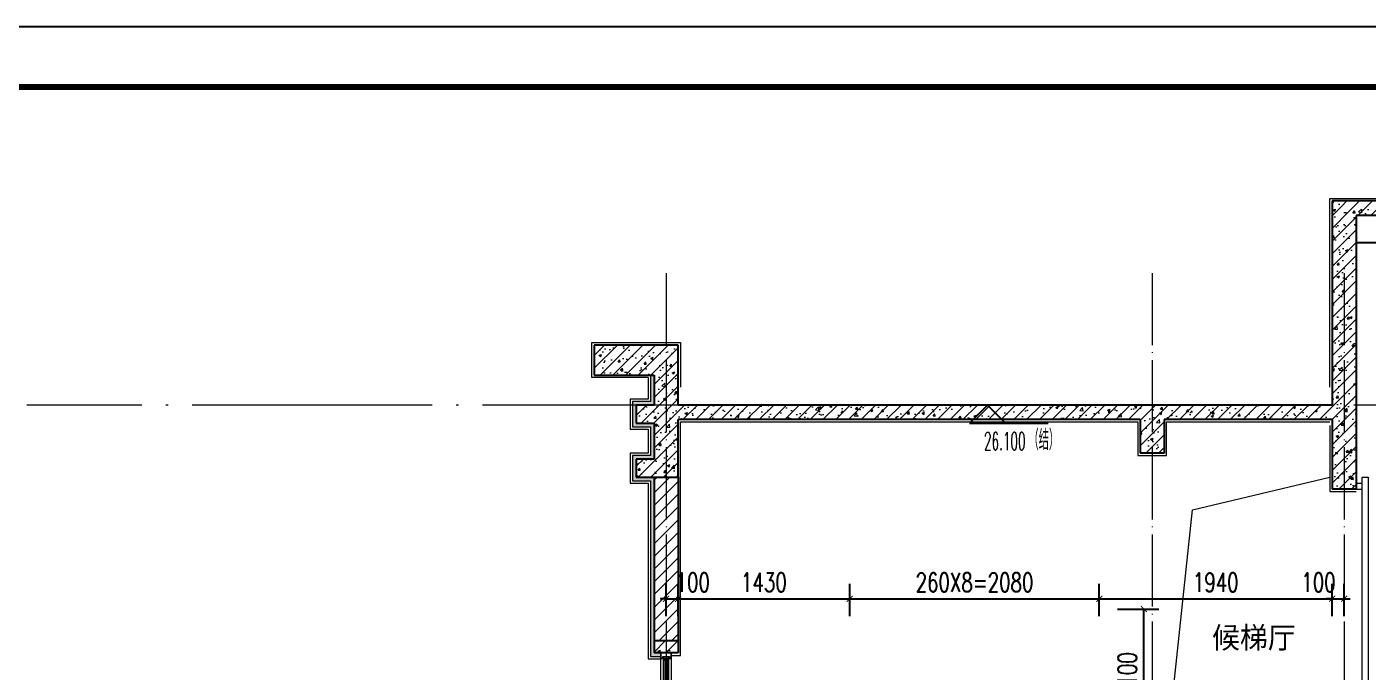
# Model space of a CAD drawing. Extents: x -668857 to 185752, y -270966 to 286822.
# Drawn here: x 36838 to 48015, y 181107 to 186482 of the extents above; entities that cross this region are included whole.
import ezdxf

# ---------------------------------------------------------------- set-up
doc = ezdxf.new("R2010")
doc.units = 0
doc.header["$LTSCALE"] = 1000
doc.linetypes.add('DOTE', pattern=[2.42, 2, -0.2, 0.02, -0.2])
doc.layers.get('0').update_dxf_attribs({"linetype": 'CONTINUOUS'})
doc.layers.get('DEFPOINTS').update_dxf_attribs({"linetype": 'CONTINUOUS'})
for name, color, linetype in [('-TK', 7, 'CONTINUOUS'), ('DIM_ELEV', 3, 'CONTINUOUS'), ('PUB_TEXT', 2, 'CONTINUOUS'), ('WALL', 5, 'CONTINUOUS'), ('尺寸标注', 86, 'CONTINUOUS'), ('看线', 251, 'CONTINUOUS'), ('立面-看线', 251, 'CONTINUOUS')]:
    doc.layers.add(name, color=color, linetype=linetype)
for name, color, linetype, lineweight in [('DOTE', 19, 'DOTE', 9), ('PUB_HATCH', 8, 'CONTINUOUS', 9), ('S_WINDOW', 144, 'CONTINUOUS', 15), ('WINDOW', 144, 'CONTINUOUS', 15), ('内粉刷', 37, 'CONTINUOUS', 9), ('立面-洞口示意', 152, 'CONTINUOUS', 13), ('细细', 250, 'CONTINUOUS', 0)]:
    doc.layers.add(name, color=color, linetype=linetype, lineweight=lineweight)
doc.styles.add('_TCH_DIM', font='SIMPLEX.shx', dxfattribs={"width": 0.7, "bigfont": 'GBCBIG.shx'})
doc.styles.add('_TCH_DIM_T3', font='SIMPLEX', dxfattribs={"width": 0.705882, "bigfont": 'GBCBIG'})
doc.dimstyles.new('_TCH_ARCH&&50', dxfattribs={"dimtxt": 157.5, "dimasz": 50, "dimexe": 125, "dimexo": 150, "dimgap": 58.75, "dimtad": 1, "dimdec": 0, "dimzin": 0, "dimdsep": 46, "dimtxsty": '_TCH_DIM_T3', "dimblk": 'ARCHTICK', "dimcen": 0.09, "dimclrt": 7, "dimazin": 0, "dimtfac": 1, "dimtdec": 0, "dimtix": 1, "dimtmove": 2, "dimatfit": 3, "dimldrblk": 'ARCHTICK', "dimfxl": 1, "dimtolj": 1, "dimtzin": 0, "dimarcsym": 0})
pattern_1 = [(315, (-218910.2607, -140541.0897), (-1.767766953, -1.767766953), []), (315, (-218909.0822, -140541.0897), (-1.767766953, -1.767766953), [])]
pattern_2 = [(315, (-218910.2607, -141979.3279), (-1.767766953, -1.767766953), []), (315, (-218909.0822, -141979.3279), (-1.767766953, -1.767766953), [])]
pattern_3 = [(45, (-101148.19, 258360.08), (-53.03301, 53.03301), []), (50, (-101148.19, 258360.08), (215.17805, -18.82564), [22.5, -247.5]), (355, (-101148.19, 258360.08), (-41.6254, 225.65764), [18, -198]), (100.4514, (-101130.26, 258358.51), (173.55281, 206.83186), [19.12206, -210.34263]), (46.1842, (-101148.2, 258420.08), (320.1723, -49.6557), [33.75, -371.25]), (96.6356, (-101121.5, 258415.94), (280.3988, 292.23536), [28.6831, -315.5139]), (351.1842, (-101148.2, 258420.08), (280.3986, 292.2356), [27, -297]), (21, (-101118.19, 258405.08), (179.07212, -120.78567), [22.5, -247.5]), (326, (-101118.19, 258405.08), (72.9946, 217.545), [18, -198]), (71.4514, (-101103.26, 258395.01), (252.0668, 96.75915), [19.12206, -210.34263]), (37.5, (-101148.19, 258360.08), (3.647957, 99.868156), [0, -195.6, 0, -201, 0, -198.75]), (7.5, (-101148.19, 258360.08), (78.92086, 118.323514), [0, -114.6, 0, -191.1, 0, -75.75]), (327.5, (-101215.09, 258360.08), (160.14673, -6.76646), [0, -75, 0, -234, 0, -310.5]), (317.5, (-101245.09, 258360.08), (174.95585, 30.0315), [0, -97.5, 0, -155.4, 0, -220.5])]

# ---------------------------------------------------------------- blocks, each defined once
blk = doc.blocks.new('A1')
blk.add_lwpolyline([(0, 59400), (0, 0), (84100, 0), (84100, 59400)], close=True)
at = {"const_width": 100}
blk.add_lwpolyline([(2500, 58400), (2500, 1000), (83100, 1000), (83100, 58400)], close=True, dxfattribs=at)
blk = doc.blocks.new('FGSDFSFSEFESFES')
at = {"layer": 'WINDOW', "ltscale": 0.8}
for p, q in [((175259, -121034), (175209, -121034)), ((175259, -121084), (175209, -121084)), ((175259, -123284), (175209, -123284)), ((175259, -123334), (175209, -123334))]:
    blk.add_line(p, q, dxfattribs=at)
blk.add_lwpolyline([(175159, -123384), (175209, -123384), (175209, -120984), (175159, -120984), (175159, -123384)], dxfattribs=at)
blk = doc.blocks.new('zrszerf')
at = {"layer": '细细'}
h = blk.add_hatch(dxfattribs=at)
h.set_pattern_fill('金属', color=256, style=0)
h.set_pattern_definition(pattern_1)
h.paths.add_polyline_path([(257695, 608543), (257715, 608543), (257715, 608557), (257765, 608557), (257765, 608543), (257785, 608543), (257785, 608588), (257695, 608588)])
h.paths.add_polyline_path([(257713, 608559), (257713, 608545), (257697, 608545), (257697, 608586), (257783, 608586), (257783, 608545), (257767, 608545), (257767, 608559)], flags=16)
h = blk.add_hatch(dxfattribs=at)
h.set_pattern_fill('金属', color=256, style=0)
h.set_pattern_definition(pattern_1)
h.paths.add_polyline_path([(257762, 608555), (257762, 608530), (257750, 608530), (257750, 608540), (257729, 608540), (257729, 608530), (257717, 608530), (257717, 608555)])
h.paths.add_polyline_path([(257719, 608553), (257719, 608532), (257727, 608532), (257727, 608542), (257752, 608542), (257752, 608532), (257760, 608532), (257760, 608553)], flags=16)
h = blk.add_hatch(color=256, dxfattribs=at)
edge = h.paths.add_edge_path()
edge.add_line((257735, 608540), (257735, 608528))
edge.add_arc((257740, 608520), 9.44, 61.5175, 118.4825, ccw=False)
edge.add_line((257744, 608528), (257744, 608540))
edge.add_arc((257740, 608548), 9.44, 241.5175, 298.4825, ccw=False)
h = blk.add_hatch(color=256, dxfattribs=at)
edge = h.paths.add_edge_path()
edge.add_line((257735, 607237), (257735, 607249))
edge.add_arc((257740, 607257), 9.44, 241.5175, 298.4825)
edge.add_line((257744, 607249), (257744, 607237))
edge.add_arc((257740, 607229), 9.44, 61.5175, 118.4825)
h = blk.add_hatch(dxfattribs=at)
h.set_pattern_fill('金属', color=256, style=0)
h.set_pattern_definition(pattern_2)
h.paths.add_polyline_path([(257695, 607233), (257715, 607233), (257715, 607220), (257765, 607220), (257765, 607233), (257785, 607233), (257785, 607188), (257695, 607188)])
h.paths.add_polyline_path([(257713, 607218), (257713, 607231), (257697, 607231), (257697, 607190), (257783, 607190), (257783, 607231), (257767, 607231), (257767, 607218)], flags=16)
h = blk.add_hatch(dxfattribs=at)
h.set_pattern_fill('金属', color=256, style=0)
h.set_pattern_definition(pattern_2)
h.paths.add_polyline_path([(257762, 607222), (257762, 607247), (257750, 607247), (257750, 607237), (257729, 607237), (257729, 607247), (257717, 607247), (257717, 607222)])
h.paths.add_polyline_path([(257719, 607224), (257719, 607245), (257727, 607245), (257727, 607235), (257752, 607235), (257752, 607245), (257760, 607245), (257760, 607224)], flags=16)
at = {"layer": 'S_WINDOW'}
for p, q in [((257695, 607233), (257695, 608543)), ((257717, 607247), (257717, 608530)), ((257762, 607247), (257762, 608530)), ((257785, 607233), (257785, 608543))]:
    blk.add_line(p, q, dxfattribs=at)
for points in [[(257785, 608588), (257785, 608543), (257765, 608543), (257765, 608557), (257715, 608557), (257715, 608543), (257695, 608543), (257695, 608588)], [(257783, 608586), (257783, 608545), (257767, 608545), (257767, 608559), (257713, 608559), (257713, 608545), (257697, 608545), (257697, 608586)], [(257762, 608555), (257762, 608530), (257750, 608530), (257750, 608540), (257729, 608540), (257729, 608530), (257717, 608530), (257717, 608555)], [(257760, 608553), (257760, 608532), (257752, 608532), (257752, 608542), (257727, 608542), (257727, 608532), (257719, 608532), (257719, 608553)], [(257785, 607188), (257785, 607233), (257765, 607233), (257765, 607220), (257715, 607220), (257715, 607233), (257695, 607233), (257695, 607188)], [(257783, 607190), (257783, 607231), (257767, 607231), (257767, 607218), (257713, 607218), (257713, 607231), (257697, 607231), (257697, 607190)], [(257762, 607222), (257762, 607247), (257750, 607247), (257750, 607237), (257729, 607237), (257729, 607247), (257717, 607247), (257717, 607222)], [(257760, 607224), (257760, 607245), (257752, 607245), (257752, 607235), (257727, 607235), (257727, 607245), (257719, 607245), (257719, 607224)]]:
    blk.add_lwpolyline(points, close=True, dxfattribs=at)
at = {"layer": '细细'}
for points in [[(257729, 608530), (257729, 607247)], [(257735, 607249), (257735, 608540)], [(257744, 607249), (257744, 608540)], [(257750, 608530), (257750, 607247)]]:
    blk.add_lwpolyline(points, dxfattribs=at)
for points in [[(257735, 608540), (257735, 608528, -0.253805), (257744, 608528), (257744, 608540, -0.253805)], [(257735, 607237), (257735, 607249, 0.253805), (257744, 607249), (257744, 607237, 0.253805)]]:
    blk.add_lwpolyline(points, format="xyb", close=True, dxfattribs=at)
blk = doc.blocks.new('_ArchTick')
at = {"color": 0, "linetype": 'ByBlock', "const_width": 0.15}
blk.add_lwpolyline([(-0.5, -0.5), (0.5, 0.5)], dxfattribs=at)
blk = doc.blocks.new('*D530')
at = {"layer": 'DEFPOINTS', "color": 0, "transparency": 16777216}
for p in [(45775, 181632), (46146, 181632), (45775, 180532)]:
    blk.add_point(p, dxfattribs=at)
at = {"layer": '尺寸标注', "color": 0, "lineweight": -2, "transparency": 16777216}
for p, q in [((45925, 181632), (46271, 181632)), ((46146, 180532), (46146, 181632)), ((45925, 180532), (46271, 180532))]:
    blk.add_line(p, q, dxfattribs=at)
at = {"layer": '尺寸标注', "color": 0, "lineweight": -2, "transparency": 16777216, "xscale": 50, "yscale": 50, "zscale": 50}
for p, rotation in [((46146, 181632), 90), ((46146, 180532), 270)]:
    blk.add_blockref('_ArchTick', p, dxfattribs=dict(at, rotation=rotation))
at = {"layer": '尺寸标注', "color": 7, "transparency": 16777216, "insert": (46009, 181082), "char_height": 157.5, "attachment_point": 5, "rotation": 90, "style": '_TCH_DIM_T3'}
blk.add_mtext('\\A1;1100', dxfattribs=at)
blk = doc.blocks.new('*D572')
at = {"layer": 'DEFPOINTS', "color": 0, "transparency": 16777216}
for p in [(47815, 181718), (47715, 181422), (47815, 181422)]:
    blk.add_point(p, dxfattribs=at)
at = {"layer": '尺寸标注', "color": 0, "lineweight": -2, "transparency": 16777216}
for p, q in [((47715, 181572), (47715, 181843)), ((47815, 181572), (47815, 181843)), ((47715, 181718), (47665, 181718)), ((47715, 181718), (47815, 181718)), ((47815, 181718), (47865, 181718))]:
    blk.add_line(p, q, dxfattribs=at)
at = {"layer": '尺寸标注', "color": 0, "lineweight": -2, "transparency": 16777216, "xscale": 50, "yscale": 50, "zscale": 50}
blk.add_blockref('_ArchTick', (47715, 181718), dxfattribs=at)
at = {"layer": '尺寸标注', "color": 0, "lineweight": -2, "transparency": 16777216, "xscale": 50, "yscale": 50, "zscale": 50, "rotation": 180}
blk.add_blockref('_ArchTick', (47815, 181718), dxfattribs=at)
at = {"layer": '尺寸标注', "color": 7, "transparency": 16777216, "insert": (47601, 181855), "char_height": 157.5, "attachment_point": 5, "style": '_TCH_DIM_T3'}
blk.add_mtext('\\A1;100', dxfattribs=at)
blk = doc.blocks.new('*D573')
at = {"layer": 'DEFPOINTS', "color": 0, "transparency": 16777216}
for p in [(47715, 181718), (45775, 181422), (47715, 181422)]:
    blk.add_point(p, dxfattribs=at)
at = {"layer": '尺寸标注', "color": 0, "lineweight": -2, "transparency": 16777216}
for p, q in [((45775, 181572), (45775, 181843)), ((47715, 181572), (47715, 181843)), ((45775, 181718), (47715, 181718))]:
    blk.add_line(p, q, dxfattribs=at)
at = {"layer": '尺寸标注', "color": 0, "lineweight": -2, "transparency": 16777216, "xscale": 50, "yscale": 50, "zscale": 50, "rotation": 180}
blk.add_blockref('_ArchTick', (45775, 181718), dxfattribs=at)
at = {"layer": '尺寸标注', "color": 0, "lineweight": -2, "transparency": 16777216, "xscale": 50, "yscale": 50, "zscale": 50}
blk.add_blockref('_ArchTick', (47715, 181718), dxfattribs=at)
at = {"layer": '尺寸标注', "color": 7, "transparency": 16777216, "insert": (46745, 181855), "char_height": 157.5, "attachment_point": 5, "style": '_TCH_DIM_T3'}
blk.add_mtext('\\A1;1940', dxfattribs=at)
blk = doc.blocks.new('*D574')
at = {"layer": 'DEFPOINTS', "color": 0, "transparency": 16777216}
for p in [(45775, 181718), (43695, 181422), (45775, 181422)]:
    blk.add_point(p, dxfattribs=at)
at = {"layer": '尺寸标注', "color": 0, "lineweight": -2, "transparency": 16777216}
for p, q in [((43695, 181572), (43695, 181843)), ((45775, 181572), (45775, 181843)), ((43695, 181718), (45775, 181718))]:
    blk.add_line(p, q, dxfattribs=at)
at = {"layer": '尺寸标注', "color": 0, "lineweight": -2, "transparency": 16777216, "xscale": 50, "yscale": 50, "zscale": 50, "rotation": 180}
blk.add_blockref('_ArchTick', (43695, 181718), dxfattribs=at)
at = {"layer": '尺寸标注', "color": 0, "lineweight": -2, "transparency": 16777216, "xscale": 50, "yscale": 50, "zscale": 50}
blk.add_blockref('_ArchTick', (45775, 181718), dxfattribs=at)
at = {"layer": '尺寸标注', "color": 7, "transparency": 16777216, "insert": (44735, 181855), "char_height": 157.5, "attachment_point": 5, "style": '_TCH_DIM_T3'}
blk.add_mtext('\\A1;260X8=2080', dxfattribs=at)
blk = doc.blocks.new('*D575')
at = {"layer": 'DEFPOINTS', "color": 0, "transparency": 16777216}
for p in [(43695, 181718), (42265, 181422), (43695, 181422)]:
    blk.add_point(p, dxfattribs=at)
at = {"layer": '尺寸标注', "color": 0, "lineweight": -2, "transparency": 16777216}
for p, q in [((42265, 181572), (42265, 181843)), ((43695, 181572), (43695, 181843)), ((42265, 181718), (43695, 181718))]:
    blk.add_line(p, q, dxfattribs=at)
at = {"layer": '尺寸标注', "color": 0, "lineweight": -2, "transparency": 16777216, "xscale": 50, "yscale": 50, "zscale": 50, "rotation": 180}
blk.add_blockref('_ArchTick', (42265, 181718), dxfattribs=at)
at = {"layer": '尺寸标注', "color": 0, "lineweight": -2, "transparency": 16777216, "xscale": 50, "yscale": 50, "zscale": 50}
blk.add_blockref('_ArchTick', (43695, 181718), dxfattribs=at)
at = {"layer": '尺寸标注', "color": 7, "transparency": 16777216, "insert": (42980, 181855), "char_height": 157.5, "attachment_point": 5, "style": '_TCH_DIM_T3'}
blk.add_mtext('\\A1;1430', dxfattribs=at)
blk = doc.blocks.new('*D576')
at = {"layer": 'DEFPOINTS', "color": 0, "transparency": 16777216}
for p in [(42265, 181718), (42165, 181422), (42265, 181422)]:
    blk.add_point(p, dxfattribs=at)
at = {"layer": '尺寸标注', "color": 0, "lineweight": -2, "transparency": 16777216}
for p, q in [((42165, 181572), (42165, 181843)), ((42265, 181572), (42265, 181843)), ((42165, 181718), (42115, 181718)), ((42165, 181718), (42265, 181718)), ((42265, 181718), (42315, 181718))]:
    blk.add_line(p, q, dxfattribs=at)
at = {"layer": '尺寸标注', "color": 0, "lineweight": -2, "transparency": 16777216, "xscale": 50, "yscale": 50, "zscale": 50}
blk.add_blockref('_ArchTick', (42165, 181718), dxfattribs=at)
at = {"layer": '尺寸标注', "color": 0, "lineweight": -2, "transparency": 16777216, "xscale": 50, "yscale": 50, "zscale": 50, "rotation": 180}
blk.add_blockref('_ArchTick', (42265, 181718), dxfattribs=at)
at = {"layer": '尺寸标注', "color": 7, "transparency": 16777216, "insert": (42387, 181855), "char_height": 157.5, "attachment_point": 5, "style": '_TCH_DIM_T3'}
blk.add_mtext('\\A1;100', dxfattribs=at)

msp = doc.modelspace()

# ---------------------------------------------------------------- hatches: boundary and pattern name
at = {"layer": 'PUB_HATCH'}
h = msp.add_hatch(dxfattribs=at)
h.set_pattern_fill('钢筋混凝土', color=256, scale=30, style=0)
h.set_pattern_definition(pattern_3)
h.paths.add_polyline_path([(47915.14, 184911.66), (47715.14, 185031.66), (47715.14, 183331.66), (47781.81, 183291.66), (47915.14, 183331.66)])
h = msp.add_hatch(dxfattribs=at)
h.set_pattern_fill('钢筋混凝土', color=256, scale=30, style=0)
h.set_pattern_definition(pattern_3)
h.paths.add_polyline_path([(48665.11, 184951.66), (48665.11, 185031.66), (47715.14, 185031.66), (47915.14, 184911.66), (48565.11, 184911.66)])
h = msp.add_hatch(dxfattribs=at)
h.set_pattern_fill('钢筋混凝土', color=256, scale=30, style=0)
h.set_pattern_definition(pattern_3)
h.paths.add_polyline_path([(42265.12, 182731.66), (42265.12, 183831.66), (41565.12, 183831.66), (41565.12, 183581.66), (42065.12, 183581.66), (42065.12, 183331.66), (41915.12, 183331.66), (41915.12, 183181.66), (42065.12, 183181.66), (42065.12, 182881.66), (41915.12, 182881.66), (41915.12, 182731.66)])
h = msp.add_hatch(dxfattribs=at)
h.set_pattern_fill('钢筋混凝土', color=256, scale=30, style=0)
h.set_pattern_definition(pattern_3)
h.paths.add_polyline_path([(42265.12, 183331.66), (42265.12, 183211.66), (46115.12, 183211.66), (46215.12, 183251.66), (46215.12, 183331.66)])
h = msp.add_hatch(dxfattribs=at)
h.set_pattern_fill('钢筋混凝土', color=256, scale=30, style=0)
h.set_pattern_definition(pattern_3)
h.paths.add_polyline_path([(47781.81, 183291.66), (47715.14, 183331.66), (46215.12, 183331.66), (46215.12, 183251.66), (46315.12, 183211.66), (47715.14, 183211.66)])
h = msp.add_hatch(dxfattribs=at)
h.set_pattern_fill('钢筋混凝土', color=256, scale=30, style=0)
h.set_pattern_definition(pattern_3)
h.paths.add_polyline_path([(47781.81, 183291.66), (47715.14, 183211.66), (47715.13, 182631.68), (47915.13, 182631.68), (47915.14, 183331.66)])
h = msp.add_hatch(dxfattribs=at)
h.set_pattern_fill('钢筋混凝土', color=256, scale=30, style=0)
h.set_pattern_definition(pattern_3)
h.paths.add_polyline_path([(46215.12, 183251.66), (46115.12, 183211.66), (46115.12, 182931.66), (46315.12, 182931.66), (46315.12, 183211.66)])
h = msp.add_hatch(dxfattribs=at)
h.set_pattern_fill('普通砖', color=256, scale=30, style=0)
h.set_pattern_definition([(45, (-101148.19, 258413.93), (-53.03303, 53.03303), [])])
h.paths.add_polyline_path([(42265.12, 182731.66), (42165.09, 182731.66), (42065.17, 182731.66), (42065.18, 181366.68), (42265.18, 181366.68), (42265.17, 182731.66)])
h = msp.add_hatch(dxfattribs=at)
h.set_pattern_fill('钢筋混凝土', color=256, scale=30, style=0)
h.set_pattern_definition(pattern_3)
h.paths.add_polyline_path([(42065.12, 181366.68), (42065.12, 181266.68), (42265.12, 181266.68), (42265.12, 181366.68)])
at = {"layer": '立面-看线'}
h = msp.add_hatch(dxfattribs=at)
h.set_pattern_fill('HONEY', color=256, scale=7)
h.set_pattern_definition([(0, (-768988.057, -205065.272), (16.66875, 9.623705), [11.1125, -22.225]), (120, (-768988.057, -205065.272), (-16.66874801, 9.62370845), [11.1125, -22.225]), (60, (-768988.057, -205065.272), (1.99e-06, 19.24741345), [-22.225, 11.1125])])
h.paths.add_polyline_path([(42065.18, 182731.66), (41915.12, 182731.66), (41915.12, 182881.66), (42065.18, 182881.66), (42065.18, 183181.66), (41915.12, 183181.66), (41915.12, 183331.66), (42065.18, 183331.66), (42065.18, 183581.66), (42035.12, 183581.66), (42035.12, 183361.66), (41885.12, 183361.66), (41885.12, 183151.66), (42035.12, 183151.66), (42035.12, 182911.66), (41885.12, 182911.66), (41885.12, 182701.66), (42035.12, 182701.66), (42035.19, 181236.68), (42120.19, 181236.68), (42120.18, 181266.68), (42065.18, 181266.68)])

# ---------------------------------------------------------------- linework, layer by layer
at = {"layer": 'DIM_ELEV', "color": 3}
for p, q in [((44843.03, 183331.66), (44693.03, 183181.66)), ((44843.03, 183331.66), (44993.03, 183181.66)), ((44693.03, 183181.66), (45349.03, 183181.66))]:
    msp.add_line(p, q, dxfattribs=at)
at = {"layer": 'DOTE', "linetype": 'DOTE', "ltscale": 0.3}
for p, q in [((42165.12, 184431.66), (42165.14, 159531.66)), ((46215.12, 184431.66), (46215.14, 159531.66)), ((47815.12, 184431.66), (47815.14, 159531.66))]:
    msp.add_line(p, q, dxfattribs=at)
at = {"layer": 'DOTE', "linetype": 'DOTE'}
msp.add_line((52315.19, 183331.66), (36838.13, 183331.66), dxfattribs=at)
at = {"layer": 'PUB_HATCH', "color": 215, "true_color": 0xa953a0}
msp.add_lwpolyline([(42035.12, 183581.66), (42035.12, 183361.66), (41885.12, 183361.66), (41885.12, 183151.66), (42035.12, 183151.66), (42035.12, 182911.66), (41885.12, 182911.66), (41885.12, 182701.66), (42035.12, 182701.66), (42035.18, 181236.67), (42120.11, 181236.7)], dxfattribs=at)
at = {"layer": 'WALL'}
for p, q in [((47715.14, 185031.66), (47715.14, 183331.66)), ((48665.11, 185031.66), (47715.14, 185031.66)), ((47915.14, 184911.66), (47915.14, 183331.66)), ((48565.11, 184911.66), (47915.14, 184911.66)), ((42265.12, 183831.66), (41565.12, 183831.66)), ((41565.12, 183831.66), (41565.12, 183581.66)), ((42265.12, 183331.66), (42265.12, 183831.66)), ((41565.12, 183581.66), (42065.12, 183581.66)), ((42065.12, 183581.66), (42065.12, 183331.66)), ((42065.12, 183331.66), (41915.12, 183331.66)), ((41915.12, 183331.66), (41915.12, 183181.66)), ((46215.12, 183331.66), (42265.12, 183331.66)), ((47715.14, 183331.66), (46215.12, 183331.66)), ((47915.14, 183331.66), (47915.13, 182631.68)), ((42265.12, 182731.66), (42265.12, 183211.66)), ((46115.12, 183211.66), (42265.12, 183211.66)), ((46115.12, 183211.66), (46115.12, 182931.66)), ((47715.14, 183211.66), (46315.12, 183211.66)), ((46315.12, 183211.66), (46315.12, 182931.66)), ((47715.14, 183211.66), (47715.13, 182631.68)), ((41915.12, 183181.66), (42065.12, 183181.66)), ((42065.12, 183181.66), (42065.12, 182881.66)), ((42065.12, 182881.66), (41915.12, 182881.66)), ((41915.12, 182881.66), (41915.12, 182731.66)), ((46315.12, 182931.66), (46115.12, 182931.66)), ((41915.12, 182731.66), (42265.12, 182731.66)), ((42065.17, 182731.66), (42065.18, 181366.68)), ((42265.17, 182731.66), (42265.12, 182731.66)), ((42265.17, 182731.66), (42265.18, 181366.68)), ((47915.13, 182631.68), (47715.13, 182631.68)), ((42065.12, 181366.68), (42065.12, 181266.68)), ((42265.12, 181366.68), (42065.12, 181366.68)), ((42265.12, 181366.68), (42265.12, 181266.68)), ((42265.12, 181266.68), (42065.12, 181266.68))]:
    msp.add_line(p, q, dxfattribs=at)
at = {"layer": '内粉刷'}
for points in [[(47695.13, 183481.66), (47695.14, 185051.66), (50035.12, 185051.66), (50035.11, 183481.66)], [(42015.12, 183561.66), (41545.12, 183561.66), (41545.12, 183851.66), (42285.12, 183851.66), (42285.12, 183481.66)], [(42015.12, 183561.66), (42015.12, 183381.66), (41865.12, 183381.66), (41865.12, 183131.66), (42015.12, 183131.66), (42015.12, 182931.66), (41865.12, 182931.66), (41865.12, 182681.66), (42015.13, 182681.66), (42015.18, 181216.66), (42120.12, 181216.7)], [(47915.17, 183331.7), (47915.17, 183281.7)], [(42210.1, 181246.7), (42285.18, 181246.68), (42285.12, 183191.66), (46095.12, 183191.66)], [(46095.12, 183191.66), (46095.12, 182911.66), (46335.12, 182911.66), (46335.12, 183191.66)], [(46335.12, 183191.66), (47695.15, 183191.66)], [(47695.17, 183161.7), (47695.17, 182611.7), (47915.16, 182611.67)]]:
    msp.add_lwpolyline(points, dxfattribs=at)
at = {"layer": '看线'}
msp.add_line((49815.12, 184681.66), (47915.13, 184681.69), dxfattribs=at)
at = {"layer": '立面-洞口示意'}
msp.add_lwpolyline([(46335.13, 180416.66), (46552.09, 182459.31), (47695.17, 182731.66)], dxfattribs=at)

# ---------------------------------------------------------------- block references
at = {"layer": '-TK', "xscale": 0.5, "yscale": 0.5, "zscale": 0.5}
msp.add_blockref('A1', (14490.19, 156782.28), dxfattribs=at)
at = {"xscale": -1}
for name, p in [('FGSDFSFSEFESFES', (223173.73, 303715.72)), ('zrszerf', (299904.98, -427321.46))]:
    msp.add_blockref(name, p, dxfattribs=at)

# ---------------------------------------------------------------- texts
at = {"layer": 'DIM_ELEV', "color": 7, "style": '_TCH_DIM'}
for s, height, width, p in [('26.100', 148.75, 0.494118, (44813.92, 182956.61)), ('（结）', 168.794, 0.7, (45184.92, 182956.61))]:
    msp.add_text(s, height=height, dxfattribs=dict(at, width=width)).set_placement(p)
at = {"layer": 'PUB_TEXT'}
msp.add_text('候梯厅', height=178.723, dxfattribs=at).set_placement((46713.9, 181304.71))

# ---------------------------------------------------------------- dimensions: what is measured, and where the dimension line sits
at = {"layer": '尺寸标注', "color": 106}
for base, p1, p2, picture, middle in [((42265.1, 181717.85), (42165.13, 181422), (42265.1, 181422), '*D576', (42387.35, 181855.35)), ((47815.13, 181717.85), (47715.08, 181422), (47815.13, 181422), '*D572', (47601.31, 181855.35))]:
    dim = msp.add_linear_dim(base=base, p1=p1, p2=p2, angle=0, dimstyle='_TCH_ARCH&&50', dxfattribs=at)
    dim.commit()
    dim.dimension.update_dxf_attribs({"geometry": picture, "text_midpoint": middle, "dimtype": 161})
for p1, p2, distance, picture, middle in [((42265.1, 181422), (43695.25, 181422), 295.86, '*D575', (42980.17, 181855.35)), ((45775.25, 181422), (47715.08, 181422), 295.86, '*D573', (46745.16, 181855.35)), ((45775.14, 180531.66), (45775.14, 181631.66), -371.15, '*D530', (46008.79, 181081.66))]:
    dim = msp.add_aligned_dim(p1=p1, p2=p2, distance=distance, dimstyle='_TCH_ARCH&&50', dxfattribs=at)
    dim.commit()
    dim.dimension.update_dxf_attribs({"geometry": picture, "text_midpoint": middle})
dim = msp.add_aligned_dim(p1=(43695.25, 181422), p2=(45775.25, 181422), distance=295.86, text='260X8=2080', dimstyle='_TCH_ARCH&&50', dxfattribs=at)
dim.commit()
dim.dimension.update_dxf_attribs({"geometry": '*D574', "text_midpoint": (44735.25, 181855.35)})

doc.saveas('drawing.dxf')
